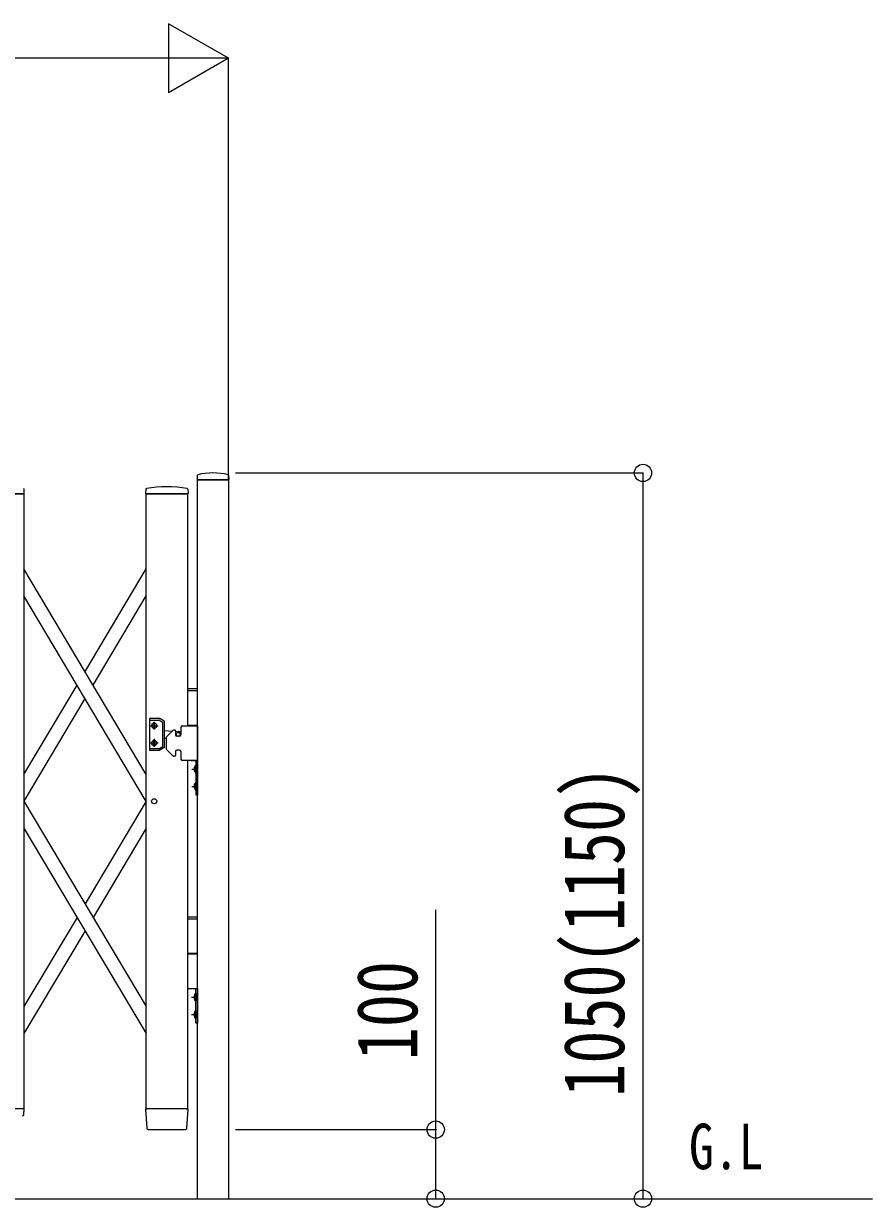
# Model space of a CAD drawing. Units: millimetres, scale not verified. Extents: x -16820 to 16820, y -11880 to 11880.
# Drawn here: x 1583 to 2811, y 3861 to 5573 of the extents above; entities that cross this region are included whole.
import ezdxf
from ezdxf.enums import TextEntityAlignment as Align

# ---------------------------------------------------------------- set-up
doc = ezdxf.new("R2010")
doc.units = ezdxf.units.MM
doc.header["$LTSCALE"] = 50
for name, color, linetype in [('0-1_USER1', 3, 'Continuous'), ('0-3_YKK_13', 4, 'Continuous'), ('0-4_YKK_A1', 4, 'Continuous'), ('0-5_YKK_D', 6, 'Continuous')]:
    doc.layers.add(name, color=color, linetype=linetype)
doc.styles.add('ＭＳ ゴシック', font='')
doc.styles.get('ＭＳ ゴシック').set_extended_font_data('MS Gothic')

msp = doc.modelspace()

# ---------------------------------------------------------------- linework, layer by layer
at = {"layer": '0-3_YKK_13'}
for p, q in [((1833.95, 4919.4), (1833.58, 4913.32)), ((1879.2, 4919.4), (1879.57, 4913.32)), ((1583.57, 4893.32), (1583.2, 4899.45)), ((1759.46, 4899.66), (1759.07, 4893.32)), ((1820.19, 4899.66), (1820.57, 4893.32)), ((1879.27, 4913.01), (1833.87, 4913.01)), ((1583.27, 4893.01), (1559.87, 4893.01)), ((1818.87, 4893.01), (1759.37, 4893.01)), ((1820.27, 4893.01), (1818.87, 4893.01)), ((1583.27, 4003.01), (1559.87, 4003.01)), ((1583.1, 3994.88), (1583.12, 3995.29)), ((1583.12, 3995.29), (1583.57, 4002.69)), ((1759.07, 4002.69), (1760.77, 3974.88)), ((1759.37, 4003.01), (1761.57, 4003.01)), ((1818.08, 4003.01), (1761.57, 4003.01)), ((1818.08, 4003.01), (1820.27, 4003.01)), ((1818.87, 3974.88), (1820.57, 4002.69)), ((1762.77, 3973.01), (1762.87, 3973.01)), ((1762.87, 3973.01), (1763.22, 3973.01))]:
    msp.add_line(p, q, dxfattribs=at)
for points in [[(1762.87, 3973.01), (1763.22, 3973.01), (1763.27, 3973.01)], [(1763.27, 3973.01), (1816.38, 3973.01), (1816.88, 3973.01)]]:
    msp.add_lwpolyline(points, dxfattribs=at)
for centre, radius, start, end in [((1834.95, 4919.34), 1, 104.06552, 176.5), ((1856.57, 4833.01), 90, 75.93448, 104.06552), ((1878.2, 4919.34), 1, 3.5, 75.93448), ((1582.2, 4899.39), 1, 3.5, 62.3399), ((1760.46, 4899.59), 1, 99.38321, 176.5), ((1789.82, 4721.94), 181.07, 80.6148, 99.3852), ((1819.19, 4899.59), 1, 3.5, 80.61679), ((1833.87, 4913.31), 0.3, 176.5, 270), ((1879.27, 4913.31), 0.3, 270, 3.5), ((1583.27, 4893.31), 0.3, 270, 0), ((1583.27, 4893.31), 0.3, 0, 3.5), ((1759.37, 4893.31), 0.3, 176.5, 270), ((1820.27, 4893.31), 0.3, 270, 3.5), ((1581.1, 3995.01), 2, 270, 356.5), ((1583.27, 4002.71), 0.3, 356.5, 90), ((1759.37, 4002.71), 0.3, 90, 183.5), ((1820.27, 4002.71), 0.3, 356.5, 90), ((1762.77, 3975.01), 2, 183.5, 270), ((1816.88, 3975.01), 2, 270, 356.5)]:
    msp.add_arc(centre, radius, start, end, dxfattribs=at)
at = {"layer": '0-4_YKK_A1'}
for p, q in [((1760.07, 4003.01), (1760.07, 4893.01)), ((1760.07, 4893.01), (1820.07, 4893.01)), ((1820.07, 4557.05), (1820.07, 4893.01)), ((1760.07, 4486.87), (1583.07, 4784.21)), ((1671.57, 4635.54), (1760.07, 4784.21)), ((1760.07, 4447.77), (1583.07, 4745.11)), ((1683.21, 4615.99), (1760.07, 4745.11)), ((1583.07, 4486.87), (1659.94, 4615.99)), ((1820.07, 4611.05), (1834.32, 4611.05)), ((1820.07, 4608.05), (1834.32, 4608.05)), ((1583.21, 4448.01), (1671.57, 4596.44)), ((1764.58, 4566.85), (1764.58, 4522.85)), ((1779.31, 4567.85), (1765.58, 4567.85)), ((1765.58, 4565.35), (1778.64, 4565.35)), ((1765.82, 4557.35), (1777.32, 4557.35)), ((1770.34, 4557.76), (1769.52, 4557.76)), ((1771.57, 4551.6), (1771.57, 4563.1)), ((1772.8, 4556.94), (1773.62, 4556.94)), ((1779.14, 4565.22), (1783.58, 4562.66)), ((1786.08, 4564.1), (1779.81, 4567.72)), ((1784.08, 4527.91), (1784.08, 4561.79)), ((1786.58, 4526.47), (1786.58, 4563.23)), ((1812.33, 4557.05), (1834.32, 4557.05)), ((1820.07, 4558.05), (1834.32, 4558.05)), ((1834.32, 4557.05), (1820.07, 4557.05)), ((1834.32, 4557.05), (1834.32, 4507.05)), ((1786.58, 4550.56), (1797.92, 4549.65)), ((1786.58, 4539.14), (1788.82, 4539.32)), ((1788.82, 4539.72), (1788.82, 4524.38)), ((1798.74, 4550.47), (1789.41, 4541.14)), ((1801.32, 4551.05), (1800.15, 4551.05)), ((1802.32, 4550.05), (1802.32, 4544.05)), ((1802.32, 4549.29), (1806.66, 4548.94)), ((1808.33, 4542.05), (1804.32, 4542.05)), ((1810.33, 4555.05), (1810.33, 4544.05)), ((1765.58, 4524.35), (1778.64, 4524.35)), ((1765.58, 4521.85), (1779.31, 4521.85)), ((1765.82, 4532.35), (1777.32, 4532.35)), ((1770.34, 4531.94), (1769.52, 4531.94)), ((1771.57, 4538.1), (1771.57, 4526.6)), ((1772.8, 4532.76), (1773.62, 4532.76)), ((1779.14, 4524.49), (1783.58, 4527.05)), ((1786.08, 4525.6), (1779.81, 4521.99)), ((1798.74, 4513.64), (1789.41, 4522.97)), ((1808.33, 4522.05), (1804.32, 4522.05)), ((1801.32, 4513.05), (1800.15, 4513.05)), ((1802.32, 4520.05), (1802.32, 4514.05)), ((1810.33, 4520.05), (1810.33, 4509.05)), ((1834.32, 4507.05), (1812.33, 4507.05)), ((1820.07, 4003.01), (1820.07, 4507.05)), ((1824.32, 4507.05), (1834.32, 4507.05)), ((1825.91, 4494.55), (1832.32, 4494.55)), ((1831.82, 4500.45), (1831.82, 4488.65)), ((1832.32, 4500.45), (1831.82, 4500.45)), ((1832.32, 4488.65), (1831.82, 4488.65)), ((1832.32, 4500.45), (1832.32, 4488.65)), ((1831.82, 4475.45), (1831.82, 4463.65)), ((1832.32, 4475.45), (1831.82, 4475.45)), ((1832.32, 4475.45), (1832.32, 4463.65)), ((1825.91, 4469.55), (1832.32, 4469.55)), ((1832.32, 4463.65), (1831.82, 4463.65)), ((1583.07, 4448.24), (1760.07, 4150.9)), ((1760.07, 4448.24), (1671.57, 4299.57)), ((1583.07, 4409.14), (1760.07, 4111.8)), ((1760.07, 4409.14), (1683.21, 4280.02)), ((1659.94, 4280.02), (1583.07, 4150.9)), ((1820.07, 4281.01), (1834.07, 4281.01)), ((1820.07, 4278.01), (1834.07, 4278.01)), ((1671.57, 4260.47), (1583.07, 4111.8)), ((1820.07, 4228.01), (1834.07, 4228.01)), ((1834.07, 4227.01), (1820.07, 4227.01)), ((1820.07, 4177.01), (1834.07, 4177.01)), ((1825.66, 4164.51), (1832.07, 4164.51)), ((1831.57, 4170.41), (1831.57, 4158.61)), ((1832.07, 4170.41), (1831.57, 4170.41)), ((1832.07, 4170.41), (1832.07, 4158.61)), ((1832.07, 4158.61), (1831.57, 4158.61)), ((1831.57, 4145.41), (1831.57, 4133.61)), ((1832.07, 4145.41), (1831.57, 4145.41)), ((1832.07, 4145.41), (1832.07, 4133.61)), ((1825.66, 4139.51), (1832.07, 4139.51)), ((1832.07, 4133.61), (1831.57, 4133.61)), ((1820.07, 4003.01), (1760.07, 4003.01)), ((-4178.93, 3873.01), (2811.08, 3873.01))]:
    msp.add_line(p, q, dxfattribs=at)
for points in [[(1834.07, 3873.01), (1834.07, 4913.01), (1879.07, 4913.01), (1879.07, 3873.01)], [(1769.52, 4557.76), (1769.52, 4556.94), (1770.34, 4556.94)], [(1771.98, 4558.58), (1771.98, 4559.4), (1771.16, 4559.4), (1771.16, 4558.58)], [(1771.16, 4556.12), (1771.16, 4555.3), (1771.98, 4555.3), (1771.98, 4556.12)], [(1773.62, 4556.94), (1773.62, 4557.76), (1772.8, 4557.76)], [(1769.52, 4531.94), (1769.52, 4532.76), (1770.34, 4532.76)], [(1771.16, 4533.58), (1771.16, 4534.4), (1771.98, 4534.4), (1771.98, 4533.58)], [(1771.98, 4531.12), (1771.98, 4530.3), (1771.16, 4530.3), (1771.16, 4531.12)], [(1773.62, 4532.76), (1773.62, 4531.94), (1772.8, 4531.94)], [(1829.71, 4497.05), (1832.49, 4495.7), (1833.1, 4494.55)], [(1829.71, 4492.05), (1832.49, 4493.41), (1833.1, 4494.55)], [(1829.71, 4472.05), (1832.49, 4470.7), (1833.1, 4469.55)], [(1829.71, 4467.05), (1832.49, 4468.41), (1833.1, 4469.55)], [(1829.46, 4167.01), (1832.24, 4165.65), (1832.85, 4164.51)], [(1829.46, 4162.01), (1832.24, 4163.36), (1832.85, 4164.51)], [(1829.46, 4142.01), (1832.24, 4140.65), (1832.85, 4139.51)], [(1829.46, 4137.01), (1832.24, 4138.36), (1832.85, 4139.51)]]:
    msp.add_lwpolyline(points, dxfattribs=at)
for points in [[(1560.07, 4893.01), (1583.07, 4893.01), (1583.07, 4003.01), (1560.07, 4003.01)], [(1832.32, 4457.05), (1832.32, 4507.05), (1834.32, 4507.05), (1834.32, 4457.05)], [(1832.07, 4127.01), (1832.07, 4177.01), (1834.07, 4177.01), (1834.07, 4127.01)]]:
    msp.add_lwpolyline(points, close=True, dxfattribs=at)
for centre, radius in [((1771.57, 4557.35), 3.75), ((1806.33, 4544.85), 3), ((1806.33, 4544.85), 2.8), ((1771.57, 4532.35), 3.75), ((1771.57, 4448.01), 3.65)]:
    msp.add_circle(centre, radius, dxfattribs=at)
for centre, radius, start, end in [((1765.58, 4566.85), 1, 90, 180), ((1765.58, 4564.35), 1, 90, 180), ((1771.57, 4559.35), 2.25, 33.74899, 146.25101), ((1770.34, 4558.58), 0.82, 270, 0), ((1770.34, 4556.12), 0.82, 0, 90), ((1772.8, 4558.58), 0.82, 180, 270), ((1772.8, 4556.12), 0.82, 90, 180), ((1778.64, 4564.35), 1, 60, 90), ((1779.31, 4566.85), 1, 60, 90), ((1783.08, 4561.79), 1, 0, 60), ((1785.58, 4563.23), 1, 0, 60), ((1812.33, 4555.05), 2, 90, 180), ((1771.57, 4555.35), 2.25, 213.74899, 326.25101), ((1790.82, 4539.72), 2, 135, 180), ((1800.15, 4549.05), 2, 90, 135), ((1801.32, 4550.05), 1, 0, 90), ((1804.32, 4544.05), 2, 180, 270), ((1806.33, 4544.85), 4.1, 347.31124, 85.37435), ((1808.33, 4544.05), 2, 270, 0), ((1765.58, 4525.35), 1, 180, 270), ((1765.58, 4522.85), 1, 180, 270), ((1771.57, 4534.35), 2.25, 33.74899, 146.25101), ((1771.57, 4530.35), 2.25, 213.74899, 326.25101), ((1770.34, 4533.58), 0.82, 270, 0), ((1770.34, 4531.12), 0.82, 0, 90), ((1772.8, 4533.58), 0.82, 180, 270), ((1772.8, 4531.12), 0.82, 90, 180), ((1778.64, 4525.35), 1, 270, 300), ((1779.31, 4522.85), 1, 270, 300), ((1783.08, 4527.91), 1, 300, 0), ((1785.58, 4526.47), 1, 300, 0), ((1790.82, 4524.38), 2, 180, 225), ((1804.32, 4520.05), 2, 90, 180), ((1808.33, 4520.05), 2, 0, 90), ((1800.15, 4515.05), 2, 225, 270), ((1801.32, 4514.05), 1, 270, 0), ((1812.33, 4509.05), 2, 180, 270), ((1837.56, 4494.55), 8.23, 134.2189, 225.7811), ((1837.56, 4469.55), 8.23, 134.2189, 225.7811), ((1837.31, 4164.51), 8.23, 134.2189, 225.7811), ((1837.31, 4139.51), 8.23, 134.2189, 225.7811)]:
    msp.add_arc(centre, radius, start, end, dxfattribs=at)
at = {"layer": '0-5_YKK_D'}
for p, q in [((1879.07, 5523.01), (1792.47, 5573.01)), ((1792.47, 5573.01), (1792.47, 5473.01)), ((1779.07, 5523.01), (-3146.93, 5523.01)), ((1879.07, 5523.01), (1705.87, 5523.01)), ((1879.07, 5523.01), (1792.47, 5473.01)), ((1879.07, 4914.01), (1879.07, 5524.01)), ((1889.07, 4923.01), (2480.07, 4923.01)), ((2479.07, 4923.01), (2479.07, 3873.01)), ((1889.07, 3973.01), (2180.07, 3973.01)), ((1889.07, 3873.01), (2180.07, 3873.01)), ((1889.07, 3873.01), (2480.07, 3873.01))]:
    msp.add_line(p, q, dxfattribs=at)
msp.add_lwpolyline([(2179.07, 3873.01), (2179.07, 3973.01), (2179.07, 4291.14)], dxfattribs=at)
for centre in [(2479.07, 4923.01), (2179.07, 3973.01), (2179.07, 3873.01), (2479.07, 3873.01)]:
    msp.add_circle(centre, 12.5, dxfattribs=at)

# ---------------------------------------------------------------- texts
at = {"layer": '0-1_USER1', "style": 'ＭＳ ゴシック', "width": 0.8}
msp.add_text('G.L', height=65.98, dxfattribs=at).set_placement((2545.72, 3895.88), align=Align.BOTTOM_LEFT)
at = {"layer": '0-5_YKK_D', "style": 'ＭＳ ゴシック', "width": 0.8}
for s, p in [('1050(1150)', (2478.27, 4020.41)), ('100', (2178.81, 4073.27))]:
    msp.add_text(s, height=87.98, rotation=90, dxfattribs=at).set_placement(p, align=Align.BOTTOM_LEFT)

doc.saveas('drawing.dxf')
